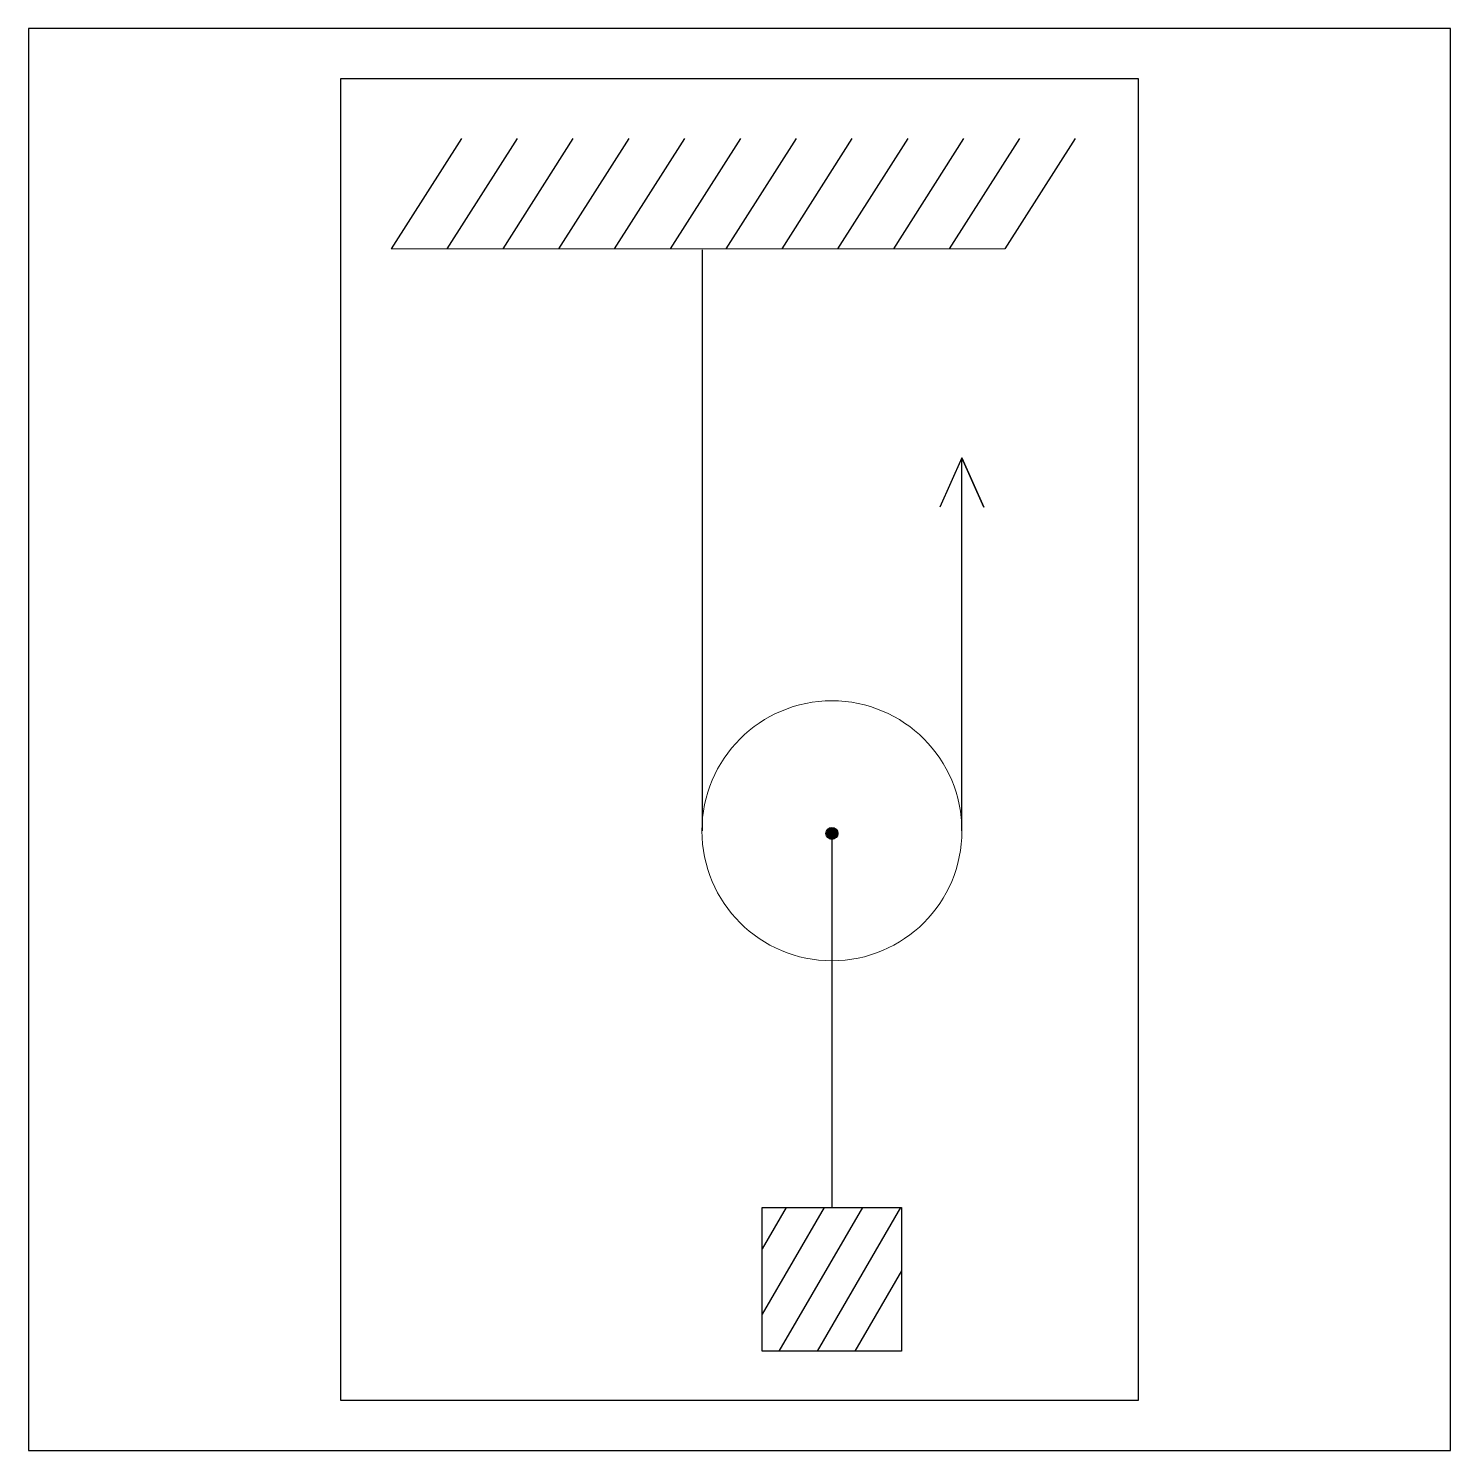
# Model space of a CAD drawing. Header units: millimetres. Extents: x 0 to 1000, y 0 to 1000.
import ezdxf

# ---------------------------------------------------------------- set-up
doc = ezdxf.new("R2010")
doc.units = ezdxf.units.MM
doc.layers.get('0').update_dxf_attribs({"color": 2})
for name, color, linetype in [('1', 1, 'Continuous'), ('2', 7, 'Continuous'), ('3', 7, 'Continuous')]:
    doc.layers.add(name, color=color, linetype=linetype)

msp = doc.modelspace()

# ---------------------------------------------------------------- hatches: boundary and pattern name
at = {"layer": '3'}
msp.add_hatch(color=256, dxfattribs=at).paths.add_polyline_path([(560.8, 434, 1), (569.2, 434, 1)])

# ---------------------------------------------------------------- linework, layer by layer
at = {"color": 2}
msp.add_lwpolyline([(0, 0), (1000, 0), (1000, 1000), (0, 1000)], close=True, dxfattribs=at)
at = {"layer": '1', "color": 1}
for p, q in [((219.4, 964.5), (219.4, 35.5)), ((780.6, 964.5), (219.4, 964.5)), ((780.6, 35.5), (780.6, 964.5)), ((219.4, 35.5), (780.6, 35.5))]:
    msp.add_line(p, q, dxfattribs=at)
at = {"layer": '2', "lineweight": 9}
msp.add_line((255.1, 845.1), (686.6, 845.1), dxfattribs=at)
at = {"layer": '3'}
for p, q in [((304.5, 922.5), (255.1, 845.1)), ((343.7, 922.5), (294.3, 845.1)), ((382.9, 922.5), (333.5, 845.1)), ((422.1, 922.5), (372.7, 845.1)), ((461.4, 922.5), (411.9, 845.1)), ((500.6, 922.5), (451.2, 845.1)), ((539.8, 922.5), (490.4, 845.1)), ((579.1, 922.5), (529.7, 845.1)), ((618.4, 922.5), (568.9, 845.1)), ((657.6, 922.5), (608.2, 845.1)), ((696.8, 922.5), (647.4, 845.1)), ((736, 922.5), (686.6, 845.1)), ((473.7, 844.3), (473.7, 435.8)), ((656.4, 698.1), (640.9, 663.3)), ((656.4, 698.1), (640.9, 663.3)), ((656.4, 435.8), (656.4, 698.1)), ((671.9, 663.3), (656.4, 698.1)), ((656.4, 698.1), (671.9, 663.3)), ((565, 435.8), (565, 170.9)), ((532.9, 170.9), (516, 141.9)), ((559.6, 170.9), (516, 95.8)), ((586.4, 170.9), (527.7, 69.9)), ((613.1, 170.9), (554.5, 69.9)), ((614, 126.4), (581.2, 69.9))]:
    msp.add_line(p, q, dxfattribs=at)
msp.add_lwpolyline([(516, 170.9), (614, 170.9), (614, 69.9), (516, 69.9)], close=True, dxfattribs=at)
at = {"layer": '3', "lineweight": 5}
msp.add_circle((565, 435.8), 91.4, dxfattribs=at)
at = {"layer": '3'}
msp.add_circle((565, 434), 4.22, dxfattribs=at)

doc.saveas('drawing.dxf')
